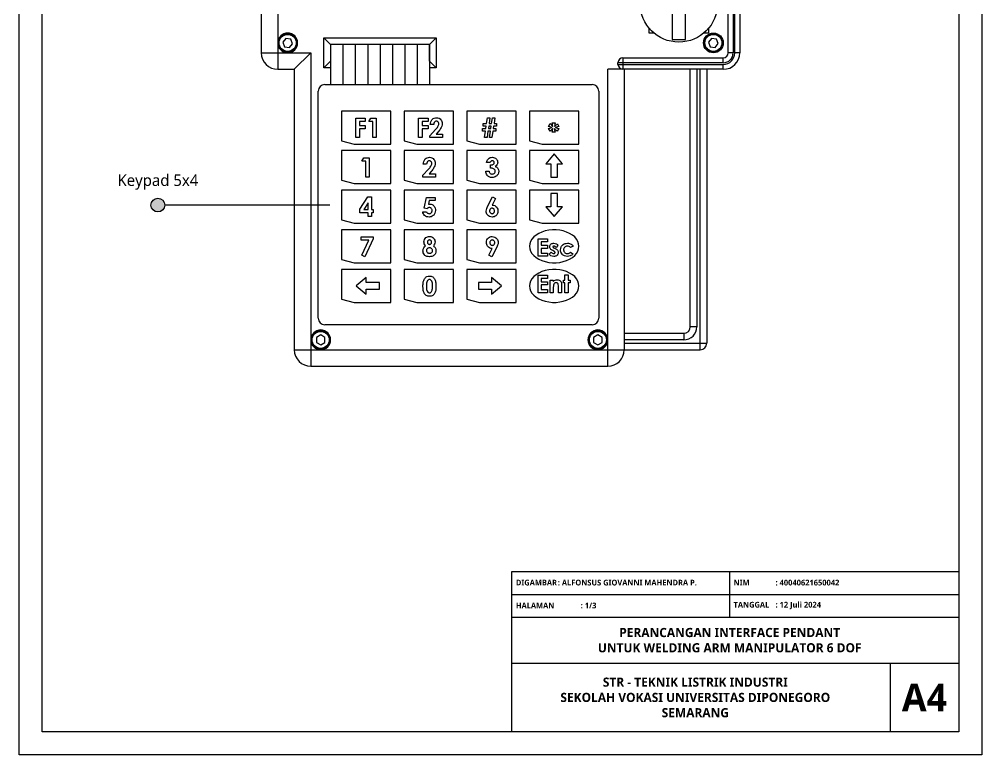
# Model space of a CAD drawing. Header units: millimetres. Extents: x 6 to 1086, y 5 to 917.
# Drawn here: x 6 to 216, y 312 to 472.5 of the extents above; entities that cross this region are included whole.
import ezdxf

# ---------------------------------------------------------------- set-up
doc = ezdxf.new("R2010")
doc.units = ezdxf.units.MM

msp = doc.modelspace()

# ---------------------------------------------------------------- hatches: boundary and pattern name
h = msp.add_hatch(color=256)
h.dxf.hatch_style = 1
h.paths.add_polyline_path([(34.73, 431.92, 1), (37.73, 431.92, 1)])

# ---------------------------------------------------------------- linework, layer by layer
at = {"color": 7, "linetype": 'Continuous', "lineweight": 25}
for p, q in [((62.39, 519.14), (62.39, 461.54)), ((58.79, 515.54), (58.79, 465.14)), ((160.67, 465.14), (160.67, 515.54)), ((161.75, 515.54), (161.75, 465.14)), ((162.11, 465.14), (162.11, 515.54)), ((163.19, 515.54), (163.19, 465.14)), ((143.42, 469.46), (143.42, 470.5)), ((156.38, 470.5), (156.38, 469.46)), ((64.17, 468.3), (63.49, 467.48)), ((65.23, 468.13), (64.17, 468.3)), ((72.47, 461.9), (72.47, 468.38)), ((72.47, 468.38), (96.95, 468.38)), ((72.47, 468.38), (73.91, 466.94)), ((96.95, 468.38), (95.51, 466.94)), ((96.95, 468.38), (96.95, 461.9)), ((144.46, 469.46), (143.42, 469.46)), ((156.38, 469.46), (155.34, 469.46)), ((63.49, 467.48), (63.86, 466.47)), ((63.86, 466.47), (64.92, 466.29)), ((64.92, 466.29), (65.6, 467.12)), ((65.6, 467.12), (65.23, 468.13)), ((95.51, 466.94), (73.91, 466.94)), ((73.91, 466.94), (73.91, 463.34)), ((95.51, 463.34), (95.51, 466.94)), ((157.03, 468.29), (156.36, 467.45)), ((156.36, 467.45), (156.76, 466.46)), ((156.76, 466.46), (157.82, 466.3)), ((158.09, 468.14), (157.03, 468.29)), ((157.82, 466.3), (158.49, 467.14)), ((158.49, 467.14), (158.09, 468.14)), ((58.79, 465.14), (69.59, 465.14)), ((69.59, 465.14), (65.99, 461.54)), ((69.59, 465.14), (69.59, 396.74)), ((161.75, 465.14), (160.67, 465.14)), ((163.19, 465.14), (162.11, 465.14)), ((73.91, 463.34), (72.47, 461.9)), ((95.51, 463.34), (96.95, 461.9)), ((159.59, 462.98), (136.62, 462.98)), ((136.62, 462.62), (136.62, 462.98)), ((136.62, 462.62), (159.59, 462.62)), ((137.7, 464.06), (137.7, 461.54)), ((137.7, 464.06), (159.59, 464.06)), ((159.59, 462.98), (159.59, 464.06)), ((159.59, 461.54), (159.59, 462.62)), ((62.39, 461.54), (65.99, 461.54)), ((65.99, 461.54), (65.99, 400.34)), ((73.91, 461.9), (72.47, 461.9)), ((96.95, 461.9), (95.51, 461.9)), ((159.59, 461.54), (134.39, 461.54)), ((134.39, 396.74), (134.39, 461.54)), ((137.99, 461.54), (137.99, 400.34)), ((152.39, 405.38), (152.39, 461.54)), ((153.83, 461.54), (153.83, 405.38)), ((154.55, 400.34), (154.55, 461.54)), ((155.99, 461.54), (155.99, 401.78)), ((72.67, 458.2), (130.99, 458.2)), ((71.23, 407.22), (71.23, 456.76)), ((132.43, 456.76), (132.43, 407.22)), ((87.07, 452.44), (76.27, 452.44)), ((76.27, 452.44), (76.27, 445.96)), ((87.07, 445.24), (87.07, 452.44)), ((100.75, 452.44), (89.95, 452.44)), ((89.95, 452.44), (89.95, 445.96)), ((100.75, 445.24), (100.75, 452.44)), ((103.63, 452.44), (103.63, 445.96)), ((114.43, 452.44), (103.63, 452.44)), ((114.43, 445.24), (114.43, 452.44)), ((117.31, 452.44), (117.31, 445.96)), ((128.11, 452.44), (117.31, 452.44)), ((128.11, 445.24), (128.11, 452.44)), ((79.45, 446.68), (79.45, 450.87)), ((79.45, 450.87), (81.49, 450.87)), ((81.49, 450.12), (80.2, 450.12)), ((80.2, 450.12), (80.2, 449.31)), ((81.49, 450.87), (81.49, 450.12)), ((82.24, 450.17), (82.69, 450.87)), ((83.1, 450.17), (82.24, 450.17)), ((82.69, 450.87), (83.85, 450.87)), ((83.1, 446.68), (83.1, 450.17)), ((83.85, 450.87), (83.85, 446.68)), ((93.13, 450.87), (95.17, 450.87)), ((93.13, 446.68), (93.13, 450.87)), ((95.17, 450.12), (93.88, 450.12)), ((93.88, 450.12), (93.88, 449.31)), ((95.17, 450.87), (95.17, 450.12)), ((96.41, 449.47), (95.65, 449.47)), ((107.19, 449.1), (107.19, 449.69)), ((107.19, 449.69), (107.96, 449.69)), ((107.96, 449.69), (108.15, 450.98)), ((108.15, 450.98), (108.69, 450.98)), ((108.69, 450.98), (108.5, 449.69)), ((108.5, 449.69), (109.04, 449.69)), ((109.04, 449.69), (109.23, 450.98)), ((109.23, 450.98), (109.77, 450.98)), ((109.77, 450.98), (109.58, 449.69)), ((109.58, 449.69), (110.14, 449.69)), ((110.14, 449.69), (110.14, 449.1)), ((121.43, 449.09), (121.8, 449.69)), ((121.8, 449.69), (122.44, 449.09)), ((122.23, 449.9), (122.93, 449.9)), ((122.44, 449.09), (122.23, 449.9)), ((122.93, 449.9), (122.76, 449.09)), ((122.76, 449.09), (123.41, 449.66)), ((123.41, 449.66), (123.74, 449.09)), ((80.2, 449.31), (81.49, 449.31)), ((81.49, 448.56), (80.2, 448.56)), ((80.2, 448.56), (80.2, 446.68)), ((81.49, 449.31), (81.49, 448.56)), ((93.88, 449.31), (95.17, 449.31)), ((95.17, 448.56), (93.88, 448.56)), ((93.88, 448.56), (93.88, 446.68)), ((95.17, 449.31), (95.17, 448.56)), ((95.55, 447.06), (96.79, 448.38)), ((97.37, 447.88), (96.93, 447.38)), ((96.93, 447.38), (98.34, 447.38)), ((98.34, 447.38), (98.34, 446.68)), ((107.03, 448.02), (107.03, 448.61)), ((107.03, 448.61), (107.8, 448.61)), ((107.71, 448.02), (107.03, 448.02)), ((107.87, 449.1), (107.19, 449.1)), ((107.5, 446.68), (107.71, 448.02)), ((107.8, 448.61), (107.87, 449.1)), ((108.25, 448.02), (108.05, 446.68)), ((108.79, 448.02), (108.25, 448.02)), ((108.41, 449.1), (108.34, 448.61)), ((108.34, 448.61), (108.87, 448.61)), ((108.95, 449.1), (108.41, 449.1)), ((108.58, 446.68), (108.79, 448.02)), ((108.87, 448.61), (108.95, 449.1)), ((109.33, 448.02), (109.13, 446.68)), ((109.98, 448.02), (109.33, 448.02)), ((109.49, 449.1), (109.41, 448.61)), ((109.41, 448.61), (109.98, 448.61)), ((110.14, 449.1), (109.49, 449.1)), ((109.98, 448.61), (109.98, 448.02)), ((122.29, 448.85), (121.43, 449.09)), ((121.43, 448.61), (122.29, 448.85)), ((121.8, 448.03), (121.43, 448.61)), ((122.44, 448.61), (121.8, 448.03)), ((122.23, 447.8), (122.44, 448.61)), ((122.93, 447.8), (122.23, 447.8)), ((123.36, 448.03), (122.73, 448.61)), ((122.73, 448.61), (122.93, 447.8)), ((123.74, 449.09), (122.88, 448.85)), ((122.88, 448.85), (123.74, 448.61)), ((123.74, 448.61), (123.36, 448.03)), ((76.27, 445.96), (79.05, 445.24)), ((79.05, 445.24), (87.07, 445.24)), ((80.2, 446.68), (79.45, 446.68)), ((83.85, 446.68), (83.1, 446.68)), ((89.95, 445.96), (92.73, 445.24)), ((92.73, 445.24), (100.75, 445.24)), ((93.88, 446.68), (93.13, 446.68)), ((95.55, 446.68), (95.55, 447.06)), ((98.34, 446.68), (95.55, 446.68)), ((103.63, 445.96), (106.41, 445.24)), ((106.41, 445.24), (114.43, 445.24)), ((108.05, 446.68), (107.5, 446.68)), ((109.13, 446.68), (108.58, 446.68)), ((117.31, 445.96), (120.09, 445.24)), ((120.09, 445.24), (128.11, 445.24)), ((76.27, 443.8), (76.27, 437.32)), ((87.07, 443.8), (76.27, 443.8)), ((87.07, 436.6), (87.07, 443.8)), ((100.75, 443.8), (89.95, 443.8)), ((89.95, 443.8), (89.95, 437.32)), ((100.75, 436.6), (100.75, 443.8)), ((114.43, 443.8), (103.63, 443.8)), ((103.63, 443.8), (103.63, 437.32)), ((114.43, 436.6), (114.43, 443.8)), ((117.31, 443.8), (117.31, 437.32)), ((128.11, 443.8), (117.31, 443.8)), ((128.11, 436.6), (128.11, 443.8)), ((80.71, 441.53), (81.16, 442.23)), ((81.57, 441.53), (80.71, 441.53)), ((81.16, 442.23), (82.32, 442.23)), ((81.57, 438.04), (81.57, 441.53)), ((82.32, 442.23), (82.32, 438.04)), ((108.71, 441.21), (107.96, 441.21)), ((122.71, 443.08), (120.91, 440.92)), ((124.51, 440.92), (122.71, 443.08)), ((94.01, 438.42), (95.25, 439.74)), ((94.87, 440.83), (94.12, 440.83)), ((95.83, 439.24), (95.4, 438.74)), ((107.75, 439.33), (108.5, 439.33)), ((108.82, 439.97), (108.82, 440.67)), ((120.91, 440.92), (121.99, 440.92)), ((121.99, 440.92), (121.99, 438.04)), ((123.43, 440.92), (124.51, 440.92)), ((123.43, 438.04), (123.43, 440.92)), ((76.27, 437.32), (79.05, 436.6)), ((82.32, 438.04), (81.57, 438.04)), ((89.95, 437.32), (92.73, 436.6)), ((94.01, 438.04), (94.01, 438.42)), ((96.81, 438.04), (94.01, 438.04)), ((95.4, 438.74), (96.81, 438.74)), ((96.81, 438.74), (96.81, 438.04)), ((103.63, 437.32), (106.41, 436.6)), ((117.31, 437.32), (120.09, 436.6)), ((121.99, 438.04), (123.43, 438.04)), ((76.27, 435.16), (76.27, 428.68)), ((87.07, 435.16), (76.27, 435.16)), ((79.05, 436.6), (87.07, 436.6)), ((87.07, 427.96), (87.07, 435.16)), ((89.95, 435.16), (89.95, 428.68)), ((100.75, 435.16), (89.95, 435.16)), ((92.73, 436.6), (100.75, 436.6)), ((100.75, 427.96), (100.75, 435.16)), ((114.43, 435.16), (103.63, 435.16)), ((103.63, 435.16), (103.63, 428.68)), ((106.41, 436.6), (114.43, 436.6)), ((114.43, 427.96), (114.43, 435.16)), ((128.11, 435.16), (117.31, 435.16)), ((117.31, 435.16), (117.31, 428.68)), ((120.09, 436.6), (128.11, 436.6)), ((128.11, 427.96), (128.11, 435.16)), ((80.33, 431.02), (82.07, 433.7)), ((82.07, 433.7), (82.86, 433.7)), ((82.86, 433.7), (82.86, 430.96)), ((94.35, 431.27), (94.84, 433.59)), ((94.84, 433.59), (96.75, 433.59)), ((95.44, 432.89), (95.28, 432.1)), ((96.75, 432.89), (95.44, 432.89)), ((96.75, 433.59), (96.75, 432.89)), ((108.17, 431.61), (109.23, 433.7)), ((109.9, 433.36), (109.17, 431.93)), ((109.23, 433.7), (109.9, 433.36)), ((123.43, 434.44), (121.99, 434.44)), ((121.99, 434.44), (121.99, 431.56)), ((123.43, 431.56), (123.43, 434.44)), ((80.33, 430.26), (80.33, 431.02)), ((82.11, 432.38), (81.18, 430.96)), ((81.18, 430.96), (82.11, 430.96)), ((82.11, 430.96), (82.11, 432.38)), ((82.86, 430.96), (83.23, 430.96)), ((83.23, 430.96), (83.23, 430.26)), ((94.98, 431.12), (94.35, 431.27)), ((120.91, 431.56), (122.71, 429.4)), ((121.99, 431.56), (120.91, 431.56)), ((122.71, 429.4), (124.51, 431.56)), ((124.51, 431.56), (123.43, 431.56)), ((76.27, 428.68), (79.05, 427.96)), ((82.11, 430.26), (80.33, 430.26)), ((82.11, 429.4), (82.11, 430.26)), ((82.86, 429.4), (82.11, 429.4)), ((83.23, 430.26), (82.86, 430.26)), ((82.86, 430.26), (82.86, 429.4)), ((89.95, 428.68), (92.73, 427.96)), ((94.01, 430.42), (94.87, 430.42)), ((103.63, 428.68), (106.41, 427.96)), ((117.31, 428.68), (120.09, 427.96)), ((76.27, 426.52), (76.27, 420.04)), ((87.07, 426.52), (76.27, 426.52)), ((79.05, 427.96), (87.07, 427.96)), ((87.07, 419.32), (87.07, 426.52)), ((89.95, 426.52), (89.95, 420.04)), ((100.75, 426.52), (89.95, 426.52)), ((92.73, 427.96), (100.75, 427.96)), ((100.75, 419.32), (100.75, 426.52)), ((103.63, 426.52), (103.63, 420.04)), ((114.43, 426.52), (103.63, 426.52)), ((106.41, 427.96), (114.43, 427.96)), ((114.43, 419.32), (114.43, 426.52)), ((120.09, 427.96), (128.11, 427.96)), ((80.55, 424.25), (80.55, 424.95)), ((80.55, 424.95), (83.23, 424.95)), ((82.26, 424.25), (80.55, 424.25)), ((80.72, 420.99), (82.26, 424.25)), ((83.23, 424.56), (81.39, 420.65)), ((83.23, 424.95), (83.23, 424.56)), ((119.18, 424.57), (121.24, 424.57)), ((119.18, 420.76), (119.18, 424.57)), ((121.24, 424.57), (121.24, 423.89)), ((108.44, 420.99), (109.17, 422.43)), ((110.17, 422.75), (109.11, 420.65)), ((119.87, 423.89), (119.87, 423.15)), ((121.24, 423.89), (119.87, 423.89)), ((119.87, 423.15), (121.24, 423.15)), ((121.24, 422.47), (119.87, 422.47)), ((119.87, 422.47), (119.87, 421.44)), ((121.24, 423.15), (121.24, 422.47)), ((122.65, 422.56), (122.9, 422.43)), ((123.53, 423.11), (123.11, 422.66)), ((126.85, 422.98), (126.29, 422.66)), ((76.27, 420.04), (79.05, 419.32)), ((81.39, 420.65), (80.72, 420.99)), ((89.95, 420.04), (92.73, 419.32)), ((103.63, 420.04), (106.41, 419.32)), ((109.11, 420.65), (108.44, 420.99)), ((121.24, 420.76), (119.18, 420.76)), ((119.87, 421.44), (121.24, 421.44)), ((121.24, 421.44), (121.24, 420.76)), ((121.63, 421.18), (122.04, 421.64)), ((122.6, 421.87), (122.38, 421.98)), ((126.27, 421.64), (126.8, 421.27)), ((79.05, 419.32), (87.07, 419.32)), ((92.73, 419.32), (100.75, 419.32)), ((106.41, 419.32), (114.43, 419.32)), ((87.07, 417.88), (76.27, 417.88)), ((76.27, 417.88), (76.27, 411.4)), ((81.67, 416.08), (79.51, 414.28)), ((81.67, 415), (81.67, 416.08)), ((87.07, 410.68), (87.07, 417.88)), ((89.95, 417.88), (89.95, 411.4)), ((100.75, 417.88), (89.95, 417.88)), ((100.75, 410.68), (100.75, 417.88)), ((103.63, 417.88), (103.63, 411.4)), ((114.43, 417.88), (103.63, 417.88)), ((109.03, 416.08), (109.03, 415)), ((111.19, 414.28), (109.03, 416.08)), ((114.43, 410.68), (114.43, 417.88)), ((119.18, 412.78), (119.18, 416.59)), ((119.18, 416.59), (121.24, 416.59)), ((119.87, 415.91), (119.87, 415.17)), ((121.24, 415.91), (119.87, 415.91)), ((121.24, 416.59), (121.24, 415.91)), ((125.05, 416.69), (125.73, 416.69)), ((125.05, 415.56), (125.05, 416.69)), ((125.73, 416.69), (125.73, 415.56)), ((79.51, 414.28), (81.67, 412.48)), ((84.55, 415), (81.67, 415)), ((84.55, 413.56), (84.55, 415)), ((106.15, 415), (106.15, 413.56)), ((109.03, 415), (106.15, 415)), ((109.03, 412.48), (111.19, 414.28)), ((119.87, 415.17), (121.24, 415.17)), ((121.24, 414.49), (119.87, 414.49)), ((119.87, 414.49), (119.87, 413.46)), ((121.24, 415.17), (121.24, 414.49)), ((121.82, 415.56), (122.51, 415.56)), ((121.82, 412.78), (121.82, 415.56)), ((122.51, 415.56), (122.51, 415.27)), ((122.51, 413.89), (122.51, 412.78)), ((123.63, 412.78), (123.63, 413.99)), ((124.31, 414.61), (124.31, 412.78)), ((124.7, 415.56), (125.05, 415.56)), ((124.7, 414.98), (124.7, 415.56)), ((125.05, 414.98), (124.7, 414.98)), ((125.05, 412.78), (125.05, 414.98)), ((125.73, 415.56), (126.17, 415.56)), ((126.17, 414.98), (125.73, 414.98)), ((125.73, 414.98), (125.73, 412.78)), ((126.17, 415.56), (126.17, 414.98)), ((81.67, 413.56), (84.55, 413.56)), ((81.67, 412.48), (81.67, 413.56)), ((106.15, 413.56), (109.03, 413.56)), ((109.03, 413.56), (109.03, 412.48)), ((121.24, 412.78), (119.18, 412.78)), ((119.87, 413.46), (121.24, 413.46)), ((121.24, 413.46), (121.24, 412.78)), ((122.51, 412.78), (121.82, 412.78)), ((124.31, 412.78), (123.63, 412.78)), ((125.73, 412.78), (125.05, 412.78)), ((76.27, 411.4), (79.05, 410.68)), ((79.05, 410.68), (87.07, 410.68)), ((89.95, 411.4), (92.73, 410.68)), ((92.73, 410.68), (100.75, 410.68)), ((103.63, 411.4), (106.41, 410.68)), ((106.41, 410.68), (114.43, 410.68)), ((130.99, 405.78), (72.67, 405.78)), ((153.83, 405.38), (152.39, 405.38)), ((71.75, 403.57), (70.82, 403.03)), ((72.67, 403.03), (71.75, 403.57)), ((132.23, 403.57), (131.3, 403.03)), ((133.15, 403.03), (132.23, 403.57)), ((137.99, 403.94), (150.95, 403.94)), ((150.95, 403.94), (150.95, 402.5)), ((70.82, 403.03), (70.82, 401.96)), ((70.82, 401.96), (71.75, 401.43)), ((71.75, 401.43), (72.67, 401.96)), ((72.67, 401.96), (72.67, 403.03)), ((131.3, 403.03), (131.3, 401.96)), ((131.3, 401.96), (132.23, 401.43)), ((132.23, 401.43), (133.15, 401.96)), ((133.15, 401.96), (133.15, 403.03)), ((150.95, 402.5), (137.99, 402.5)), ((137.99, 401.78), (155.99, 401.78)), ((65.99, 400.34), (154.55, 400.34)), ((69.59, 396.74), (134.39, 396.74))]:
    msp.add_line(p, q, dxfattribs=at)
for p, q in [((73.91, 466.94), (73.91, 458.2)), ((76.61, 466.94), (76.61, 458.2)), ((79.31, 466.94), (79.31, 458.2)), ((82.01, 466.94), (82.01, 458.2)), ((84.71, 466.94), (84.71, 458.2)), ((87.41, 466.94), (87.41, 458.2)), ((90.11, 466.94), (90.11, 458.2)), ((92.81, 466.94), (92.81, 458.2)), ((95.51, 466.94), (95.51, 458.2)), ((73.73, 431.92), (37.73, 431.92))]:
    msp.add_line(p, q)
at = {"linetype": 'ByBlock'}
for p, q in [((113.49, 351.96), (210.99, 351.96)), ((113.49, 316.96), (113.49, 351.96)), ((160.99, 341.96), (160.99, 351.96)), ((113.49, 346.96), (210.99, 346.96)), ((113.49, 341.96), (210.99, 341.96)), ((113.49, 331.96), (210.99, 331.96)), ((195.99, 331.96), (195.99, 316.96)), ((210.99, 316.96), (113.49, 316.96))]:
    msp.add_line(p, q, dxfattribs=at)
for points in [[(215.99, 608.96), (215.99, 311.96), (5.99, 311.96), (5.99, 608.96)], [(210.99, 603.96), (210.99, 316.96), (10.99, 316.96), (10.99, 603.96)]]:
    msp.add_lwpolyline(points, close=True)
at = {"color": 7, "linetype": 'Continuous', "lineweight": 25}
msp.add_lwpolyline([(148.46, 483.86), (148.46, 468.02), (151.34, 468.02), (151.34, 483.86)], close=True, dxfattribs=at)
at = {"color": 7, "linetype": 'Continuous', "lineweight": 25, "flags": 128}
for points in [[(128.11, 422.92), (128.04, 423.46), (127.87, 423.98), (127.57, 424.48), (127.17, 424.95), (126.66, 425.37), (126.07, 425.73), (125.41, 426.04), (124.68, 426.27), (123.91, 426.43), (123.11, 426.51), (122.3, 426.51), (121.5, 426.43), (120.73, 426.27), (120.01, 426.04), (119.34, 425.73), (118.75, 425.37), (118.24, 424.95), (117.84, 424.48), (117.54, 423.98), (117.37, 423.46), (117.31, 422.92), (117.37, 422.38), (117.54, 421.86), (117.84, 421.36), (118.24, 420.89), (118.75, 420.47), (119.34, 420.11), (120.01, 419.8), (120.73, 419.57), (121.5, 419.41), (122.3, 419.33), (123.11, 419.33), (123.91, 419.41), (124.68, 419.57), (125.41, 419.8), (126.07, 420.11), (126.66, 420.47), (127.17, 420.89), (127.57, 421.36), (127.87, 421.86), (128.04, 422.38), (128.11, 422.92)], [(128.11, 414.28), (128.04, 414.82), (127.87, 415.34), (127.57, 415.84), (127.17, 416.31), (126.66, 416.73), (126.07, 417.09), (125.41, 417.4), (124.68, 417.63), (123.91, 417.79), (123.11, 417.87), (122.3, 417.87), (121.5, 417.79), (120.73, 417.63), (120.01, 417.4), (119.34, 417.09), (118.75, 416.73), (118.24, 416.31), (117.84, 415.84), (117.54, 415.34), (117.37, 414.82), (117.31, 414.28), (117.37, 413.74), (117.54, 413.22), (117.84, 412.72), (118.24, 412.25), (118.75, 411.83), (119.34, 411.47), (120.01, 411.16), (120.73, 410.93), (121.5, 410.77), (122.3, 410.69), (123.11, 410.69), (123.91, 410.77), (124.68, 410.93), (125.41, 411.16), (126.07, 411.47), (126.66, 411.83), (127.17, 412.25), (127.57, 412.72), (127.87, 413.22), (128.04, 413.74), (128.11, 414.28)]]:
    msp.add_lwpolyline(points, dxfattribs=at)
at = {"color": 7, "linetype": 'Continuous', "lineweight": 25}
for centre, radius in [((149.9, 475.94), 8.46), ((64.55, 467.3), 2.04), ((64.55, 467.3), 1.86), ((157.43, 467.3), 2.16), ((157.43, 467.3), 2.04), ((157.43, 467.3), 1.86), ((71.75, 402.5), 2.04), ((71.75, 402.5), 1.86), ((132.23, 402.5), 2.04), ((132.23, 402.5), 1.86)]:
    msp.add_circle(centre, radius, dxfattribs=at)
msp.add_circle((36.23, 431.92), 1.5)
for centre, radius, start, end in [((64.55, 467.3), 2.16, 270, 180), ((64.55, 467.3), 2.16, 180, 270), ((62.39, 465.14), 3.6, 180, 270), ((159.59, 465.14), 2.52, 270, 0), ((159.59, 465.14), 2.16, 270, 0), ((159.59, 465.14), 1.08, 270, 0), ((159.59, 465.14), 3.6, 270, 0), ((137.7, 462.98), 1.08, 90, 180), ((137.7, 462.62), 1.08, 180, 270), ((72.67, 456.76), 1.44, 90, 180), ((130.99, 456.76), 1.44, 0, 90), ((72.67, 407.22), 1.44, 180, 270), ((130.99, 407.22), 1.44, 270, 0), ((150.95, 405.38), 2.88, 270, 0), ((150.95, 405.38), 1.44, 270, 0), ((71.75, 402.5), 2.16, 270, 180), ((132.23, 402.5), 2.16, 0, 270), ((71.75, 402.5), 2.16, 180, 270), ((132.23, 402.5), 2.16, 270, 0), ((154.55, 401.78), 1.44, 270, 0), ((69.59, 400.34), 3.6, 180, 270), ((134.39, 400.34), 3.6, 270, 0)]:
    msp.add_arc(centre, radius, start, end, dxfattribs=at)
for points, knots in [([(95.65, 449.47), (95.68, 449.69), (95.72, 450.11), (96.05, 450.63), (96.53, 450.94), (96.86, 450.96), (97.03, 450.98)], [0, 0, 0, 0, 0.280638, 0.559928, 0.779782, 1, 1, 1, 1]), ([(96.99, 450.23), (96.89, 450.21), (96.69, 450.17), (96.45, 449.88), (96.42, 449.63), (96.41, 449.47)], [0, 0, 0, 0, 0.278755, 0.559273, 1, 1, 1, 1]), ([(96.79, 448.38), (96.98, 448.59), (97.25, 448.88), (97.49, 449.34), (97.52, 449.56), (97.53, 449.67)], [0, 0, 0, 0, 0.560364, 0.780481, 1, 1, 1, 1]), ([(97.53, 449.67), (97.53, 449.75), (97.51, 449.91), (97.37, 450.1), (97.18, 450.21), (97.05, 450.22), (96.99, 450.23)], [0, 0, 0, 0, 0.279841, 0.559185, 0.779391, 1, 1, 1, 1]), ([(97.03, 450.98), (97.22, 450.96), (97.59, 450.92), (98, 450.58), (98.24, 450.16), (98.27, 449.87), (98.29, 449.72)], [0, 0, 0, 0, 0.279748, 0.558964, 0.779633, 1, 1, 1, 1]), ([(98.29, 449.72), (98.26, 449.53), (98.22, 449.13), (97.89, 448.5), (97.57, 448.12), (97.37, 447.88)], [0, 0, 0, 0, 0.27944, 0.559475, 1, 1, 1, 1]), ([(94.12, 440.83), (94.14, 441.05), (94.19, 441.47), (94.52, 441.99), (94.99, 442.3), (95.33, 442.32), (95.5, 442.34)], [0, 0, 0, 0, 0.280638, 0.559928, 0.779782, 1, 1, 1, 1]), ([(95.45, 441.59), (95.35, 441.57), (95.16, 441.53), (94.92, 441.24), (94.89, 440.99), (94.87, 440.83)], [0, 0, 0, 0, 0.278755, 0.559273, 1, 1, 1, 1]), ([(95.25, 439.74), (95.45, 439.95), (95.72, 440.24), (95.96, 440.7), (95.99, 440.92), (96, 441.03)], [0, 0, 0, 0, 0.560364, 0.780481, 1, 1, 1, 1]), ([(96, 441.03), (95.99, 441.11), (95.98, 441.27), (95.83, 441.46), (95.65, 441.57), (95.52, 441.58), (95.45, 441.59)], [0, 0, 0, 0, 0.279841, 0.559185, 0.779391, 1, 1, 1, 1]), ([(95.5, 442.34), (95.68, 442.32), (96.05, 442.28), (96.47, 441.94), (96.7, 441.52), (96.74, 441.23), (96.75, 441.08)], [0, 0, 0, 0, 0.279748, 0.558964, 0.779633, 1, 1, 1, 1]), ([(96.75, 441.08), (96.73, 440.89), (96.68, 440.49), (96.36, 439.86), (96.03, 439.48), (95.83, 439.24)], [0, 0, 0, 0, 0.27944, 0.559475, 1, 1, 1, 1]), ([(107.96, 441.21), (107.99, 441.36), (108.04, 441.64), (108.21, 441.85), (108.28, 441.95)], [0, 0, 0, 0, 0.560124, 1, 1, 1, 1]), ([(108.28, 441.95), (108.43, 442.08), (108.71, 442.3), (109.05, 442.33), (109.21, 442.34)], [0, 0, 0, 0, 0.558864, 1, 1, 1, 1]), ([(109.2, 441.59), (109.14, 441.58), (109.02, 441.57), (108.83, 441.44), (108.76, 441.3), (108.71, 441.21)], [0, 0, 0, 0, 0.280786, 0.561822, 1, 1, 1, 1]), ([(108.82, 440.67), (108.91, 440.68), (109.08, 440.7), (109.34, 440.76), (109.52, 440.9), (109.61, 441.06), (109.62, 441.15), (109.63, 441.19)], [0, 0, 0, 0, 0.250883, 0.501036, 0.749954, 0.875071, 1, 1, 1, 1]), ([(109.63, 441.19), (109.62, 441.25), (109.61, 441.37), (109.49, 441.51), (109.35, 441.58), (109.25, 441.58), (109.2, 441.59)], [0, 0, 0, 0, 0.279483, 0.558999, 0.779295, 1, 1, 1, 1]), ([(109.21, 442.34), (109.38, 442.32), (109.71, 442.29), (110.09, 442), (110.34, 441.63), (110.37, 441.37), (110.38, 441.24)], [0, 0, 0, 0, 0.279898, 0.559568, 0.779842, 1, 1, 1, 1]), ([(110.38, 441.24), (110.37, 441.14), (110.35, 440.93), (110.18, 440.6), (109.95, 440.45), (109.82, 440.36)], [0, 0, 0, 0, 0.280577, 0.561016, 1, 1, 1, 1]), ([(109.14, 437.93), (108.93, 437.95), (108.52, 437.99), (108.05, 438.37), (107.8, 438.85), (107.76, 439.17), (107.75, 439.33)], [0, 0, 0, 0, 0.279836, 0.558867, 0.779159, 1, 1, 1, 1]), ([(108.5, 439.33), (108.52, 439.23), (108.56, 439.04), (108.73, 438.82), (108.95, 438.7), (109.11, 438.69), (109.18, 438.68)], [0, 0, 0, 0, 0.280478, 0.559285, 0.77945, 1, 1, 1, 1]), ([(109.84, 439.3), (109.84, 439.35), (109.83, 439.47), (109.72, 439.67), (109.49, 439.85), (109.16, 439.96), (108.93, 439.97), (108.82, 439.97)], [0, 0, 0, 0, 0.125085, 0.250116, 0.499191, 0.749259, 1, 1, 1, 1]), ([(110.59, 439.29), (110.57, 439.08), (110.52, 438.66), (110.11, 438.22), (109.63, 437.97), (109.3, 437.94), (109.14, 437.93)], [0, 0, 0, 0, 0.279288, 0.558901, 0.779272, 1, 1, 1, 1]), ([(109.18, 438.68), (109.28, 438.69), (109.46, 438.71), (109.68, 438.87), (109.82, 439.07), (109.83, 439.22), (109.84, 439.3)], [0, 0, 0, 0, 0.280064, 0.559769, 0.77991, 1, 1, 1, 1]), ([(109.82, 440.36), (109.94, 440.31), (110.19, 440.21), (110.52, 439.84), (110.57, 439.5), (110.59, 439.29)], [0, 0, 0, 0, 0.281058, 0.561784, 1, 1, 1, 1]), ([(95.48, 431.39), (95.43, 431.38), (95.32, 431.37), (95.14, 431.28), (95.04, 431.18), (94.98, 431.12)], [0, 0, 0, 0, 0.279732, 0.559865, 1, 1, 1, 1]), ([(95.28, 432.1), (95.32, 432.11), (95.41, 432.13), (95.5, 432.14), (95.54, 432.14)], [0, 0, 0, 0, 0.559978, 1, 1, 1, 1]), ([(96.81, 430.75), (96.78, 430.54), (96.74, 430.12), (96.37, 429.64), (95.9, 429.34), (95.57, 429.31), (95.41, 429.29)], [0, 0, 0, 0, 0.279848, 0.559562, 0.779724, 1, 1, 1, 1]), ([(95.45, 430.04), (95.54, 430.06), (95.73, 430.08), (95.93, 430.28), (96.04, 430.5), (96.05, 430.65), (96.05, 430.72)], [0, 0, 0, 0, 0.279088, 0.558757, 0.779144, 1, 1, 1, 1]), ([(96.05, 430.72), (96.05, 430.82), (96.03, 431), (95.89, 431.22), (95.7, 431.37), (95.55, 431.38), (95.48, 431.39)], [0, 0, 0, 0, 0.280345, 0.559895, 0.780024, 1, 1, 1, 1]), ([(95.54, 432.14), (95.73, 432.12), (96.13, 432.07), (96.55, 431.68), (96.78, 431.22), (96.8, 430.91), (96.81, 430.75)], [0, 0, 0, 0, 0.279289, 0.55876, 0.779156, 1, 1, 1, 1]), ([(107.85, 430.6), (107.88, 430.8), (107.93, 431.15), (108.1, 431.47), (108.17, 431.61)], [0, 0, 0, 0, 0.558448, 1, 1, 1, 1]), ([(109.15, 429.29), (108.96, 429.31), (108.57, 429.36), (108.16, 429.73), (107.9, 430.15), (107.87, 430.45), (107.85, 430.6)], [0, 0, 0, 0, 0.279543, 0.559138, 0.779593, 1, 1, 1, 1]), ([(109.13, 431.23), (109.05, 431.22), (108.89, 431.19), (108.71, 431.03), (108.62, 430.83), (108.61, 430.7), (108.61, 430.64)], [0, 0, 0, 0, 0.279088, 0.558663, 0.779221, 1, 1, 1, 1]), ([(108.61, 430.64), (108.61, 430.56), (108.63, 430.39), (108.77, 430.2), (108.94, 430.07), (109.07, 430.05), (109.14, 430.04)], [0, 0, 0, 0, 0.280128, 0.559793, 0.780049, 1, 1, 1, 1]), ([(109.68, 430.64), (109.67, 430.72), (109.66, 430.89), (109.52, 431.09), (109.33, 431.21), (109.2, 431.22), (109.13, 431.23)], [0, 0, 0, 0, 0.280039, 0.559763, 0.779845, 1, 1, 1, 1]), ([(109.14, 430.04), (109.22, 430.06), (109.39, 430.08), (109.57, 430.25), (109.67, 430.44), (109.68, 430.57), (109.68, 430.64)], [0, 0, 0, 0, 0.279201, 0.559004, 0.779409, 1, 1, 1, 1]), ([(110.43, 430.6), (110.41, 430.41), (110.37, 430.02), (110.02, 429.6), (109.6, 429.33), (109.3, 429.31), (109.15, 429.29)], [0, 0, 0, 0, 0.279673, 0.559389, 0.779631, 1, 1, 1, 1]), ([(109.17, 431.93), (109.36, 431.9), (109.74, 431.85), (110.16, 431.48), (110.4, 431.05), (110.42, 430.75), (110.43, 430.6)], [0, 0, 0, 0, 0.279337, 0.559073, 0.779391, 1, 1, 1, 1]), ([(95.41, 429.29), (95.22, 429.31), (94.86, 429.34), (94.42, 429.63), (94.13, 430.01), (94.05, 430.28), (94.01, 430.42)], [0, 0, 0, 0, 0.279869, 0.559369, 0.779507, 1, 1, 1, 1]), ([(94.87, 430.42), (94.91, 430.36), (94.97, 430.24), (95.17, 430.08), (95.34, 430.06), (95.45, 430.04)], [0, 0, 0, 0, 0.281088, 0.561804, 1, 1, 1, 1]), ([(94.28, 423.88), (94.3, 424.06), (94.34, 424.42), (94.67, 424.82), (95.08, 425.03), (95.36, 425.05), (95.5, 425.06)], [0, 0, 0, 0, 0.279755, 0.558896, 0.779243, 1, 1, 1, 1]), ([(95.48, 424.31), (95.41, 424.3), (95.27, 424.28), (95.12, 424.15), (95.04, 423.99), (95.04, 423.88), (95.03, 423.83)], [0, 0, 0, 0, 0.279499, 0.558852, 0.779278, 1, 1, 1, 1]), ([(95.95, 423.84), (95.94, 423.91), (95.93, 424.05), (95.8, 424.21), (95.64, 424.29), (95.53, 424.3), (95.48, 424.31)], [0, 0, 0, 0, 0.279935, 0.559241, 0.779399, 1, 1, 1, 1]), ([(95.5, 425.06), (95.67, 425.04), (96.03, 425.01), (96.43, 424.69), (96.66, 424.29), (96.69, 424.01), (96.7, 423.87)], [0, 0, 0, 0, 0.279881, 0.559084, 0.779553, 1, 1, 1, 1]), ([(107.91, 423.75), (107.93, 423.94), (107.97, 424.33), (108.32, 424.75), (108.74, 425.02), (109.04, 425.04), (109.19, 425.06)], [0, 0, 0, 0, 0.279686, 0.559372, 0.779641, 1, 1, 1, 1]), ([(109.2, 424.31), (109.12, 424.29), (108.95, 424.27), (108.77, 424.1), (108.67, 423.91), (108.66, 423.78), (108.66, 423.71)], [0, 0, 0, 0, 0.279201, 0.55899, 0.77938, 1, 1, 1, 1]), ([(109.19, 425.06), (109.38, 425.04), (109.77, 424.99), (110.18, 424.62), (110.44, 424.2), (110.47, 423.9), (110.49, 423.75)], [0, 0, 0, 0, 0.279523, 0.559183, 0.779608, 1, 1, 1, 1]), ([(109.73, 423.71), (109.73, 423.79), (109.71, 423.96), (109.57, 424.15), (109.4, 424.28), (109.27, 424.3), (109.2, 424.31)], [0, 0, 0, 0, 0.280121, 0.559899, 0.780077, 1, 1, 1, 1]), ([(94.07, 421.93), (94.07, 422.05), (94.09, 422.29), (94.26, 422.69), (94.49, 422.89), (94.63, 423.02)], [0, 0, 0, 0, 0.280429, 0.560709, 1, 1, 1, 1]), ([(94.63, 423.02), (94.52, 423.16), (94.32, 423.42), (94.29, 423.74), (94.28, 423.88)], [0, 0, 0, 0, 0.559572, 1, 1, 1, 1]), ([(95.5, 422.59), (95.41, 422.58), (95.22, 422.56), (95, 422.42), (94.84, 422.22), (94.83, 422.07), (94.82, 422)], [0, 0, 0, 0, 0.28034, 0.560179, 0.780262, 1, 1, 1, 1]), ([(95.03, 423.83), (95.04, 423.76), (95.05, 423.62), (95.17, 423.46), (95.33, 423.35), (95.44, 423.34), (95.49, 423.34)], [0, 0, 0, 0, 0.280012, 0.559468, 0.779673, 1, 1, 1, 1]), ([(95.49, 423.34), (95.56, 423.35), (95.71, 423.36), (95.86, 423.5), (95.94, 423.67), (95.94, 423.78), (95.95, 423.84)], [0, 0, 0, 0, 0.279482, 0.558703, 0.779123, 1, 1, 1, 1]), ([(96.16, 421.98), (96.15, 422.08), (96.13, 422.27), (95.94, 422.46), (95.72, 422.57), (95.58, 422.58), (95.5, 422.59)], [0, 0, 0, 0, 0.279264, 0.55884, 0.779192, 1, 1, 1, 1]), ([(96.7, 423.87), (96.68, 423.69), (96.64, 423.37), (96.43, 423.13), (96.34, 423.02)], [0, 0, 0, 0, 0.558157, 1, 1, 1, 1]), ([(96.34, 423.02), (96.43, 422.94), (96.62, 422.8), (96.85, 422.43), (96.89, 422.12), (96.91, 421.93)], [0, 0, 0, 0, 0.280582, 0.561121, 1, 1, 1, 1]), ([(109.17, 422.43), (108.98, 422.45), (108.6, 422.5), (108.18, 422.87), (107.94, 423.3), (107.92, 423.6), (107.91, 423.75)], [0, 0, 0, 0, 0.279345, 0.559075, 0.779397, 1, 1, 1, 1]), ([(108.66, 423.71), (108.67, 423.63), (108.68, 423.46), (108.82, 423.26), (109.01, 423.14), (109.14, 423.13), (109.21, 423.12)], [0, 0, 0, 0, 0.280008, 0.559527, 0.779683, 1, 1, 1, 1]), ([(109.21, 423.12), (109.29, 423.13), (109.45, 423.16), (109.63, 423.32), (109.72, 423.51), (109.73, 423.64), (109.73, 423.71)], [0, 0, 0, 0, 0.27912, 0.558783, 0.77933, 1, 1, 1, 1]), ([(110.49, 423.75), (110.46, 423.55), (110.41, 423.2), (110.24, 422.89), (110.17, 422.75)], [0, 0, 0, 0, 0.558418, 1, 1, 1, 1]), ([(121.72, 422.81), (121.74, 422.94), (121.78, 423.19), (122.04, 423.44), (122.33, 423.58), (122.53, 423.59), (122.62, 423.59)], [0, 0, 0, 0, 0.278826, 0.558527, 0.779035, 1, 1, 1, 1]), ([(122.38, 421.98), (122.2, 422.09), (121.94, 422.24), (121.75, 422.57), (121.73, 422.73), (121.72, 422.81)], [0, 0, 0, 0, 0.559029, 0.779579, 1, 1, 1, 1]), ([(122.65, 422.96), (122.62, 422.96), (122.56, 422.95), (122.48, 422.92), (122.42, 422.86), (122.41, 422.81), (122.41, 422.79)], [0, 0, 0, 0, 0.281077, 0.56121, 0.780983, 1, 1, 1, 1]), ([(122.41, 422.79), (122.42, 422.75), (122.43, 422.69), (122.53, 422.62), (122.61, 422.58), (122.65, 422.56)], [0, 0, 0, 0, 0.277696, 0.558221, 1, 1, 1, 1]), ([(122.62, 423.59), (122.83, 423.56), (123.19, 423.51), (123.43, 423.24), (123.53, 423.11)], [0, 0, 0, 0, 0.558603, 1, 1, 1, 1]), ([(123.11, 422.66), (123.04, 422.74), (122.94, 422.85), (122.77, 422.94), (122.69, 422.95), (122.65, 422.96)], [0, 0, 0, 0, 0.560093, 0.78033, 1, 1, 1, 1]), ([(122.9, 422.43), (123, 422.38), (123.19, 422.28), (123.43, 422.08), (123.56, 421.82), (123.57, 421.65), (123.58, 421.56)], [0, 0, 0, 0, 0.280594, 0.56031, 0.780017, 1, 1, 1, 1]), ([(124.07, 422.14), (124.1, 422.36), (124.15, 422.8), (124.57, 423.29), (125.08, 423.55), (125.43, 423.58), (125.6, 423.59)], [0, 0, 0, 0, 0.279447, 0.558804, 0.779297, 1, 1, 1, 1]), ([(125.58, 420.71), (125.36, 420.73), (124.92, 420.76), (124.42, 421.14), (124.12, 421.63), (124.09, 421.97), (124.07, 422.14)], [0, 0, 0, 0, 0.280293, 0.559321, 0.779679, 1, 1, 1, 1]), ([(125.61, 422.96), (125.48, 422.95), (125.23, 422.93), (124.94, 422.71), (124.78, 422.43), (124.76, 422.24), (124.75, 422.14)], [0, 0, 0, 0, 0.280155, 0.559369, 0.779478, 1, 1, 1, 1]), ([(124.75, 422.14), (124.77, 422.02), (124.79, 421.78), (125.01, 421.51), (125.29, 421.36), (125.47, 421.35), (125.57, 421.35)], [0, 0, 0, 0, 0.279849, 0.559013, 0.779218, 1, 1, 1, 1]), ([(125.6, 423.59), (125.74, 423.58), (126.01, 423.57), (126.47, 423.4), (126.71, 423.13), (126.85, 422.98)], [0, 0, 0, 0, 0.280818, 0.561409, 1, 1, 1, 1]), ([(126.29, 422.66), (126.18, 422.76), (125.98, 422.94), (125.72, 422.95), (125.61, 422.96)], [0, 0, 0, 0, 0.559003, 1, 1, 1, 1]), ([(95.5, 420.65), (95.29, 420.66), (94.89, 420.67), (94.38, 420.99), (94.11, 421.45), (94.08, 421.77), (94.07, 421.93)], [0, 0, 0, 0, 0.280898, 0.559223, 0.779506, 1, 1, 1, 1]), ([(94.82, 422), (94.83, 421.91), (94.86, 421.72), (95.05, 421.52), (95.27, 421.42), (95.42, 421.41), (95.49, 421.4)], [0, 0, 0, 0, 0.279089, 0.558576, 0.779047, 1, 1, 1, 1]), ([(95.49, 421.4), (95.59, 421.41), (95.77, 421.42), (96, 421.56), (96.14, 421.76), (96.16, 421.91), (96.16, 421.98)], [0, 0, 0, 0, 0.280644, 0.560027, 0.779891, 1, 1, 1, 1]), ([(96.91, 421.93), (96.89, 421.73), (96.84, 421.33), (96.46, 420.88), (95.97, 420.67), (95.66, 420.66), (95.5, 420.65)], [0, 0, 0, 0, 0.27962, 0.558804, 0.778976, 1, 1, 1, 1]), ([(122.59, 420.71), (122.38, 420.74), (122, 420.78), (121.74, 421.06), (121.63, 421.18)], [0, 0, 0, 0, 0.558975, 1, 1, 1, 1]), ([(122.04, 421.64), (122.13, 421.56), (122.29, 421.41), (122.51, 421.36), (122.6, 421.35)], [0, 0, 0, 0, 0.560464, 1, 1, 1, 1]), ([(123.58, 421.56), (123.56, 421.42), (123.53, 421.15), (123.24, 420.87), (122.91, 420.73), (122.7, 420.72), (122.59, 420.71)], [0, 0, 0, 0, 0.279011, 0.558366, 0.778946, 1, 1, 1, 1]), ([(122.9, 421.56), (122.89, 421.6), (122.87, 421.68), (122.75, 421.78), (122.66, 421.84), (122.6, 421.87)], [0, 0, 0, 0, 0.277544, 0.55818, 1, 1, 1, 1]), ([(122.6, 421.35), (122.64, 421.35), (122.71, 421.35), (122.81, 421.4), (122.88, 421.47), (122.89, 421.53), (122.9, 421.56)], [0, 0, 0, 0, 0.280836, 0.560873, 0.780885, 1, 1, 1, 1]), ([(125.57, 421.35), (125.72, 421.36), (125.99, 421.38), (126.19, 421.56), (126.27, 421.64)], [0, 0, 0, 0, 0.559948, 1, 1, 1, 1]), ([(126.8, 421.27), (126.72, 421.18), (126.54, 420.98), (126.12, 420.76), (125.79, 420.73), (125.58, 420.71)], [0, 0, 0, 0, 0.280349, 0.560553, 1, 1, 1, 1]), ([(94.07, 414.17), (94.07, 414.5), (94.07, 415.08), (94.31, 415.61), (94.41, 415.85)], [0, 0, 0, 0, 0.561096, 1, 1, 1, 1]), ([(94.41, 415.85), (94.48, 415.94), (94.63, 416.13), (94.99, 416.37), (95.29, 416.4), (95.48, 416.42)], [0, 0, 0, 0, 0.280732, 0.561109, 1, 1, 1, 1]), ([(95.48, 416.42), (95.6, 416.41), (95.85, 416.4), (96.2, 416.24), (96.48, 416), (96.74, 415.57), (96.9, 414.96), (96.91, 414.46), (96.91, 414.21)], [0, 0, 0, 0, 0.125048, 0.249911, 0.374751, 0.499824, 0.749491, 1, 1, 1, 1]), ([(95.5, 412.01), (95.38, 412.02), (95.13, 412.03), (94.78, 412.17), (94.5, 412.42), (94.24, 412.83), (94.08, 413.44), (94.07, 413.93), (94.07, 414.17)], [0, 0, 0, 0, 0.125091, 0.249972, 0.374848, 0.499916, 0.749471, 1, 1, 1, 1]), ([(95.5, 415.67), (95.42, 415.66), (95.27, 415.64), (95.01, 415.45), (94.88, 415.07), (94.83, 414.62), (94.82, 414.32), (94.82, 414.17)], [0, 0, 0, 0, 0.124805, 0.249479, 0.498263, 0.749007, 1, 1, 1, 1]), ([(94.82, 414.17), (94.82, 413.88), (94.82, 413.44), (95.04, 412.97), (95.28, 412.79), (95.42, 412.77), (95.5, 412.76)], [0, 0, 0, 0, 0.501409, 0.750151, 0.875083, 1, 1, 1, 1]), ([(96.16, 414.21), (96.16, 414.51), (96.16, 414.95), (95.95, 415.44), (95.72, 415.64), (95.57, 415.66), (95.5, 415.67)], [0, 0, 0, 0, 0.501448, 0.750378, 0.875297, 1, 1, 1, 1]), ([(96.91, 414.21), (96.91, 413.97), (96.9, 413.47), (96.75, 412.86), (96.49, 412.44), (96.22, 412.18), (95.87, 412.03), (95.62, 412.02), (95.5, 412.01)], [0, 0, 0, 0, 0.250517, 0.500211, 0.62531, 0.750131, 0.874926, 1, 1, 1, 1]), ([(95.96, 413.05), (96.03, 413.26), (96.16, 413.64), (96.16, 414.04), (96.16, 414.21)], [0, 0, 0, 0, 0.558417, 1, 1, 1, 1]), ([(122.51, 415.27), (122.65, 415.38), (122.9, 415.56), (123.21, 415.6), (123.35, 415.61)], [0, 0, 0, 0, 0.560376, 1, 1, 1, 1]), ([(122.54, 414.45), (122.53, 414.34), (122.51, 414.16), (122.51, 413.97), (122.51, 413.89)], [0, 0, 0, 0, 0.559665, 1, 1, 1, 1]), ([(123.14, 414.98), (123.05, 414.97), (122.89, 414.95), (122.65, 414.77), (122.58, 414.57), (122.54, 414.45)], [0, 0, 0, 0, 0.280399, 0.560801, 1, 1, 1, 1]), ([(123.63, 413.99), (123.64, 414.2), (123.64, 414.47), (123.54, 414.77), (123.44, 414.89), (123.29, 414.97), (123.19, 414.97), (123.14, 414.98)], [0, 0, 0, 0, 0.500563, 0.625546, 0.750273, 0.875006, 1, 1, 1, 1]), ([(123.35, 415.61), (123.5, 415.6), (123.77, 415.57), (123.97, 415.4), (124.07, 415.33)], [0, 0, 0, 0, 0.559325, 1, 1, 1, 1]), ([(124.07, 415.33), (124.15, 415.2), (124.3, 414.99), (124.31, 414.72), (124.31, 414.61)], [0, 0, 0, 0, 0.557598, 1, 1, 1, 1]), ([(95.5, 412.76), (95.55, 412.77), (95.66, 412.78), (95.83, 412.87), (95.91, 412.98), (95.96, 413.05)], [0, 0, 0, 0, 0.280266, 0.560445, 1, 1, 1, 1])]:
    msp.add_open_spline(points, degree=3, knots=knots, dxfattribs=at)

# ---------------------------------------------------------------- texts
at = {"insert": (36.23, 436.92), "char_height": 2.5, "attachment_point": 5}
msp.add_mtext_dynamic_manual_height_columns('{\\fYu Gothic UI|b0|i0|c0|p34;Keypad 5x4}', width=24.2578, gutter_width=17.5, heights=[3.85], dxfattribs=at)
at = {"linetype": 'ByBlock'}
for s, width, heights, insert, char_height, attachment_point in [('{\\fYu Gothic UI Semibold|b0|i0|c0|p34;  DIGAMBAR^I: ALFONSUS GIOVANNI MAHENDRA P.}', 50, [5], (113.49, 349.52), 1.25, 4), ('{\\fYu Gothic UI Semibold|b0|i0|c0|p34;  NIM^I^I: 40040621650042}', 50, [5], (160.99, 349.52), 1.25, 4), ('{\\fYu Gothic UI Semibold|b0|i0|c0|p34;  HALAMAN^I^I: 1/3}', 50, [5], (113.49, 344.52), 1.25, 4), ('{\\fYu Gothic UI Semibold|b0|i0|c0|p34;  TANGGAL^I: 12 Juli 2024}', 50, [5], (160.99, 344.52), 1.25, 4), ('{\\fYu Gothic UI Semibold|b0|i0|c0|p34;PERANCANGAN INTERFACE PENDANT\\PUNTUK WELDING ARM MANIPULATOR 6 DOF}', 100, [0], (160.99, 336.96), 2, 5), ('{\\fYu Gothic UI Semibold|b0|i0|c0|p34;STR - TEKNIK LISTRIK INDUSTRI\\PSEKOLAH VOKASI UNIVERSITAS DIPONEGORO\\PSEMARANG}', 85, [0], (153.49, 324.46), 2, 5), ('{\\fYu Gothic UI Semibold|b0|i0|c0|p34;A4}', 15, [0], (203.49, 324.46), 6, 5)]:
    msp.add_mtext_dynamic_manual_height_columns(s, width=width, gutter_width=6.25, heights=heights, dxfattribs=dict(at, insert=insert, char_height=char_height, attachment_point=attachment_point))

doc.saveas('drawing.dxf')
